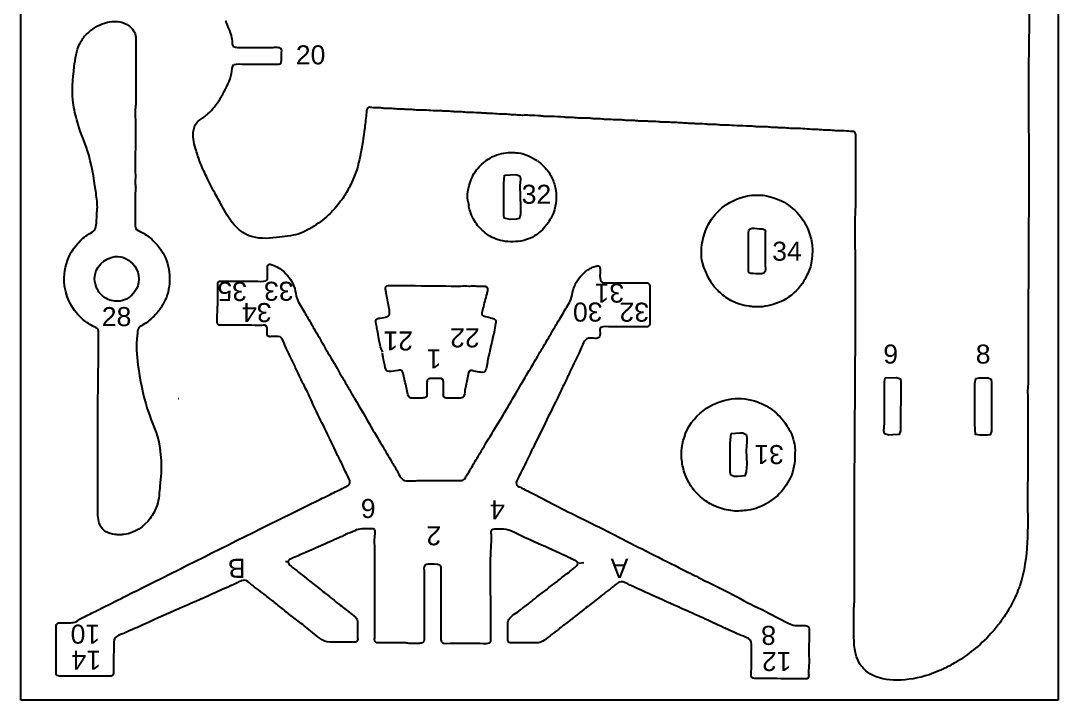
# Model space of a CAD drawing. Extents: x 0 to 191, y 64 to 300.
# Drawn here: x 0 to 190.8, y 64.4 to 189.3 of the extents above; entities that cross this region are included whole.
import ezdxf
from ezdxf.enums import TextEntityAlignment as Align

# ---------------------------------------------------------------- set-up
doc = ezdxf.new("R2010")
doc.units = 0
for name, color, linetype in [('Cut', 7, 'Continuous'), ('Stege', 5, 'Continuous'), ('Text', 1, 'Continuous')]:
    doc.layers.add(name, color=color, linetype=linetype)
doc.styles.add('textstyle19', font='')
doc.styles.add('textstyle20', font='')
doc.styles.add('textstyle21', font='')
doc.styles.add('textstyle22', font='')
doc.styles.add('textstyle23', font='')
doc.styles.add('textstyle24', font='')
doc.styles.add('textstyle25', font='')
doc.styles.add('textstyle26', font='')
doc.styles.add('textstyle27', font='')
doc.styles.add('textstyle28', font='')
doc.styles.add('textstyle29', font='')
doc.styles.add('textstyle30', font='')
doc.styles.add('textstyle31', font='')
doc.styles.add('textstyle32', font='')
doc.styles.add('textstyle33', font='')
doc.styles.add('textstyle34', font='')
doc.styles.add('textstyle35', font='')
doc.styles.add('textstyle36', font='')
doc.styles.add('textstyle37', font='')
doc.styles.add('textstyle38', font='')
doc.styles.add('textstyle39', font='')
doc.styles.add('textstyle40', font='')
doc.styles.add('textstyle41', font='')
doc.styles.add('textstyle42', font='')
doc.styles.add('textstyle43', font='')
doc.styles.get('textstyle19').set_extended_font_data('Arial')
doc.styles.get('textstyle20').set_extended_font_data('Arial')
doc.styles.get('textstyle21').set_extended_font_data('Arial')
doc.styles.get('textstyle22').set_extended_font_data('Arial')
doc.styles.get('textstyle23').set_extended_font_data('Arial')
doc.styles.get('textstyle24').set_extended_font_data('Arial')
doc.styles.get('textstyle25').set_extended_font_data('Arial')
doc.styles.get('textstyle26').set_extended_font_data('Arial')
doc.styles.get('textstyle27').set_extended_font_data('Arial')
doc.styles.get('textstyle28').set_extended_font_data('Arial')
doc.styles.get('textstyle29').set_extended_font_data('Arial')
doc.styles.get('textstyle30').set_extended_font_data('Arial')
doc.styles.get('textstyle31').set_extended_font_data('Arial')
doc.styles.get('textstyle32').set_extended_font_data('Arial')
doc.styles.get('textstyle33').set_extended_font_data('Arial')
doc.styles.get('textstyle34').set_extended_font_data('Arial')
doc.styles.get('textstyle35').set_extended_font_data('Arial')
doc.styles.get('textstyle36').set_extended_font_data('Arial')
doc.styles.get('textstyle37').set_extended_font_data('Arial')
doc.styles.get('textstyle38').set_extended_font_data('Arial')
doc.styles.get('textstyle39').set_extended_font_data('Arial')
doc.styles.get('textstyle40').set_extended_font_data('Arial')
doc.styles.get('textstyle41').set_extended_font_data('Arial')
doc.styles.get('textstyle42').set_extended_font_data('Arial')
doc.styles.get('textstyle43').set_extended_font_data('Arial')

msp = doc.modelspace()

# ---------------------------------------------------------------- linework, layer by layer
for p, q in [((0, 64.36), (0, 300)), ((190.82, 300), (190.82, 64.36)), ((190.82, 64.36), (0, 64.36))]:
    msp.add_line(p, q)
at = {"layer": 'Cut'}
for points in [[(21.15, 184.01), (21.15, 179.37)], [(41.18, 181.28), (45.93, 181.28)], [(21.05, 155.66), (21.05, 152.6)], [(136.9, 149.44), (136.9, 144.69)], [(133.84, 144.38), (133.84, 148.49)], [(38.44, 141.42), (43.08, 141.42)], [(113.6, 132.99), (108.54, 132.99)], [(14.3, 128.56), (14.3, 131.2)], [(14.2, 99.47), (14.2, 103.47), (14.2, 118.76)], [(28.95, 119.81), (29.06, 119.81)], [(153.35, 84.93), (153.35, 93.36), (153.35, 96)], [(65.11, 76.17), (65.11, 79.65), (65.11, 91.67)], [(48.67, 89.88), (48.98, 89.88)], [(74.18, 88.08), (74.18, 85.98), (74.18, 78.39)], [(102.64, 89.56), (103.59, 89.66)], [(77.34, 75.96), (77.34, 78.07), (77.34, 85.87)], [(6.5, 71.22), (6.5, 76.28)], [(69.22, 74.91), (66.38, 74.91)], [(94, 74.91), (91.15, 74.91)], [(134.37, 70.06), (134.37, 73.85)], [(14.83, 68.79), (8.92, 68.79)]]:
    msp.add_lwpolyline(points, dxfattribs=at)
for points in [[(89, 160.92), (91.04, 161.03), (91.78, 160.79), (91.89, 160.19), (91.79, 158.92), (91.89, 155.13), (91.89, 153.65), (91.64, 152.92), (91.15, 152.81), (89.99, 152.74), (88.94, 152.98), (88.83, 153.55), (88.83, 154.6), (88.83, 159.34)], [(159, 123.61), (161.04, 123.71), (161.78, 123.47), (161.88, 122.87), (161.88, 121.29), (161.78, 115.6), (161.78, 113.91), (161.53, 113.19), (160.41, 113.14), (159.67, 113.07), (158.83, 113.33), (158.73, 113.91), (158.83, 115.28), (158.83, 121.29), (158.83, 122.87)], [(175.65, 123.5), (176.33, 123.61), (176.96, 123.61), (177.91, 123.61), (178.48, 123.36), (178.54, 122.66), (178.54, 121.08), (178.54, 115.39), (178.54, 113.8), (178.3, 113.13), (177.8, 113.07), (176.43, 113.07), (175.59, 113.24), (175.48, 115.18), (175.48, 120.34), (175.48, 122.66)], [(130.64, 113.38), (132.26, 113.49), (132.79, 113.49), (133.42, 113.24), (133.53, 112.75), (133.53, 111.91), (133.43, 110.22), (133.52, 107.8), (133.42, 106.32), (133.18, 105.59), (131.95, 105.48), (131.21, 105.48), (130.58, 105.72), (130.47, 106.32), (130.47, 107.27), (130.47, 111.59)]]:
    msp.add_lwpolyline(points, close=True, dxfattribs=at)
for points in [[(185.6, 241.79), (185.6, 222.31), (185.62, 202.87), (185.4, 184.2)], [(13.77, 188.13), (14.66, 188.66), (15.71, 189), (16.73, 189.13)], [(16.73, 189.13), (17.69, 189.27), (18.74, 189.05), (19.57, 188.56)], [(38.04, 188.45), (37.92, 188.74), (37.81, 189.02), (37.66, 189.29)], [(12.12, 186.81), (12.62, 187.31), (13.17, 187.77), (13.77, 188.13)], [(19.57, 188.56), (20.31, 188.13), (20.94, 187.42), (21.1, 186.54)], [(38.74, 186.55), (38.59, 187.21), (38.29, 187.82), (38.04, 188.45)], [(10.86, 185.07), (11.2, 185.72), (11.6, 186.3), (12.12, 186.81)], [(21.1, 186.54), (21.26, 185.74), (21.15, 184.83), (21.15, 184.01)], [(38.96, 185.18), (38.94, 185.64), (38.83, 186.1), (38.74, 186.55)], [(39.14, 184.52), (38.96, 184.69), (38.98, 184.95), (38.96, 185.18)], [(9.84, 180.85), (10.02, 182.28), (10.18, 183.77), (10.86, 185.07)], [(39.92, 184.33), (39.64, 184.34), (39.34, 184.32), (39.14, 184.52)], [(41.18, 184.33), (40.74, 184.33), (40.37, 184.33), (39.92, 184.33)], [(42.66, 184.33), (42.15, 184.33), (41.7, 184.33), (41.18, 184.33)], [(44.03, 184.33), (43.57, 184.33), (43.1, 184.33), (42.66, 184.33)], [(46.35, 184.33), (45.57, 184.33), (44.8, 184.33), (44.03, 184.33)], [(47.4, 184.33), (47.1, 184.35), (46.67, 184.33), (46.35, 184.33)], [(47.86, 184.17), (47.73, 184.3), (47.56, 184.31), (47.4, 184.33)], [(47.95, 183.28), (47.97, 183.58), (48.09, 183.94), (47.86, 184.17)], [(47.9, 181.61), (48.06, 182.17), (47.89, 182.63), (47.95, 183.28)], [(185.39, 183.39), (185.28, 174.12), (185.44, 164.83), (185.39, 155.56)], [(39.21, 181.21), (39.71, 181.46), (40.63, 181.28), (41.18, 181.28)], [(45.93, 181.28), (46.35, 181.28), (46.88, 181.26), (47.3, 181.28)], [(47.3, 181.28), (47.55, 181.29), (47.81, 181.31), (47.9, 181.61)], [(9.71, 173.79), (9.34, 176.1), (9.56, 178.54), (9.84, 180.85)], [(21.15, 179.37), (21.15, 177.55), (21.17, 175.72), (21.15, 173.89)], [(37.15, 175.8), (37.81, 177), (38.5, 178.24), (38.79, 179.59)], [(38.79, 179.59), (38.88, 179.98), (38.83, 181.03), (39.21, 181.21)], [(36.65, 174.95), (36.83, 175.23), (36.99, 175.5), (37.15, 175.8)], [(10.54, 170.2), (10.21, 171.38), (9.9, 172.58), (9.71, 173.79)], [(21.15, 173.89), (21.15, 173.47), (21.05, 173.05), (21.05, 172.63)], [(34.43, 172.15), (35.31, 172.95), (36.03, 173.96), (36.65, 174.95)], [(21.05, 172.63), (21.1, 170.3), (21.17, 167.99), (21.09, 165.67)], [(32.85, 170.98), (33.36, 171.38), (33.95, 171.72), (34.43, 172.15)], [(63.59, 172.42), (63.46, 171.48), (63.39, 170.52), (63.26, 169.58)], [(63.97, 173.34), (63.58, 173.23), (63.63, 172.74), (63.59, 172.42)], [(64.8, 173.28), (64.52, 173.31), (64.23, 173.41), (63.97, 173.34)], [(66.06, 173.26), (65.65, 173.28), (65.21, 173.24), (64.8, 173.28)], [(66.8, 173.17), (66.54, 173.19), (66.33, 173.24), (66.06, 173.26)], [(67.64, 173.16), (67.35, 173.16), (67.08, 173.15), (66.8, 173.17)], [(68.91, 173.06), (68.47, 173.09), (68.12, 173.16), (67.64, 173.16)], [(70.07, 173.04), (69.64, 173.07), (69.31, 173.04), (68.91, 173.06)], [(70.8, 172.96), (70.54, 172.98), (70.34, 173.03), (70.07, 173.04)], [(71.96, 172.95), (71.56, 172.96), (71.17, 172.93), (70.8, 172.96)], [(73.02, 172.85), (72.68, 172.86), (72.33, 172.94), (71.96, 172.95)], [(73.76, 172.84), (73.49, 172.84), (73.28, 172.84), (73.02, 172.85)], [(75.44, 172.75), (74.87, 172.79), (74.38, 172.84), (73.76, 172.84)], [(77.02, 172.73), (76.5, 172.76), (75.95, 172.71), (75.44, 172.75)], [(77.87, 172.64), (77.58, 172.66), (77.31, 172.72), (77.02, 172.73)], [(79.13, 172.61), (78.69, 172.66), (78.3, 172.61), (77.87, 172.64)], [(79.87, 172.53), (79.61, 172.54), (79.39, 172.59), (79.13, 172.61)], [(80.82, 172.53), (80.47, 172.53), (80.19, 172.52), (79.87, 172.53)], [(81.98, 172.43), (81.58, 172.46), (81.24, 172.52), (80.82, 172.53)], [(82.82, 172.42), (82.53, 172.42), (82.26, 172.41), (81.98, 172.43)], [(84.61, 172.32), (84, 172.32), (83.43, 172.42), (82.82, 172.42)], [(85.46, 172.28), (85.2, 172.32), (84.88, 172.31), (84.61, 172.32)], [(86.09, 172.21), (85.85, 172.22), (85.67, 172.26), (85.46, 172.28)], [(86.83, 172.21), (86.56, 172.21), (86.35, 172.2), (86.09, 172.21)], [(88.3, 172.1), (87.79, 172.11), (87.35, 172.21), (86.83, 172.21)], [(89.15, 172.1), (88.85, 172.11), (88.61, 172.1), (88.3, 172.1)], [(90.2, 172), (89.84, 172.02), (89.52, 172.09), (89.15, 172.1)], [(91.04, 171.98), (90.76, 172.01), (90.49, 171.99), (90.2, 172)], [(92.31, 171.89), (91.88, 171.89), (91.48, 171.94), (91.04, 171.98)], [(93.57, 171.89), (93.12, 171.9), (92.73, 171.89), (92.31, 171.89)], [(95.58, 171.77), (94.96, 171.83), (94.21, 171.88), (93.57, 171.89)], [(96.21, 171.69), (95.99, 171.71), (95.8, 171.75), (95.58, 171.77)], [(12.3, 165.35), (11.79, 166.99), (10.99, 168.55), (10.54, 170.2)], [(31.81, 169.26), (31.89, 169.59), (31.98, 169.91), (32.16, 170.21)], [(32.16, 170.21), (32.34, 170.52), (32.57, 170.76), (32.85, 170.98)], [(97.58, 171.68), (97.12, 171.68), (96.63, 171.66), (96.21, 171.69)], [(99.9, 171.56), (99.21, 171.62), (98.29, 171.68), (97.58, 171.68)], [(100.53, 171.48), (100.31, 171.5), (100.12, 171.54), (99.9, 171.56)], [(101.59, 171.47), (101.21, 171.48), (100.87, 171.46), (100.53, 171.48)], [(102.85, 171.37), (102.42, 171.37), (102.01, 171.45), (101.59, 171.47)], [(104.43, 171.36), (103.9, 171.39), (103.38, 171.36), (102.85, 171.37)], [(105.28, 171.26), (104.99, 171.28), (104.73, 171.34), (104.43, 171.36)], [(106.12, 171.26), (105.82, 171.26), (105.56, 171.25), (105.28, 171.26)], [(107.17, 171.16), (106.81, 171.19), (106.51, 171.25), (106.12, 171.26)], [(107.91, 171.15), (107.66, 171.15), (107.42, 171.15), (107.17, 171.16)], [(109.28, 171.06), (108.82, 171.09), (108.39, 171.15), (107.91, 171.15)], [(110.55, 171.04), (110.11, 171.06), (109.71, 171.03), (109.28, 171.06)], [(111.5, 170.95), (111.17, 170.96), (110.9, 171.03), (110.55, 171.04)], [(112.87, 170.93), (112.29, 170.98), (111.98, 170.93), (111.5, 170.95)], [(113.6, 170.84), (113.33, 170.85), (113.14, 170.9), (112.87, 170.93)], [(114.76, 170.84), (114.34, 170.85), (113.97, 170.83), (113.6, 170.84)], [(115.71, 170.74), (115.39, 170.76), (115.1, 170.83), (114.76, 170.84)], [(117.19, 170.72), (116.7, 170.76), (116.2, 170.71), (115.71, 170.74)], [(117.93, 170.64), (117.67, 170.65), (117.45, 170.7), (117.19, 170.72)], [(118.66, 170.63), (118.41, 170.63), (118.18, 170.62), (117.93, 170.64)], [(121.3, 170.52), (120.44, 170.54), (119.52, 170.63), (118.66, 170.63)], [(122.56, 170.42), (122.11, 170.42), (121.81, 170.51), (121.3, 170.52)], [(123.62, 170.41), (123.19, 170.43), (122.97, 170.41), (122.56, 170.42)], [(124.46, 170.31), (124.16, 170.33), (123.93, 170.38), (123.62, 170.41)], [(125.83, 170.29), (125.31, 170.34), (124.94, 170.29), (124.46, 170.31)], [(126.57, 170.21), (126.3, 170.22), (126.11, 170.27), (125.83, 170.29)], [(127.62, 170.2), (127.25, 170.21), (126.91, 170.19), (126.57, 170.21)], [(128.78, 170.11), (128.36, 170.14), (128.09, 170.2), (127.62, 170.2)], [(129.63, 170.1), (129.34, 170.1), (129.07, 170.09), (128.78, 170.11)], [(131.1, 170), (130.61, 170.04), (130.15, 170.1), (129.63, 170.1)], [(133.42, 169.91), (132.63, 169.98), (131.89, 169.95), (131.1, 170)], [(134.58, 169.88), (134.19, 169.91), (133.81, 169.87), (133.42, 169.91)], [(135.53, 169.78), (135.19, 169.79), (134.92, 169.85), (134.58, 169.88)], [(32.15, 165.78), (31.83, 166.91), (31.53, 168.1), (31.81, 169.26)], [(63.26, 169.58), (62.8, 166.14), (62.35, 162.61), (60.83, 159.46)], [(137.11, 169.78), (136.54, 169.8), (136.05, 169.77), (135.53, 169.78)], [(138.06, 169.68), (137.74, 169.69), (137.47, 169.76), (137.11, 169.78)], [(138.9, 169.66), (138.57, 169.69), (138.37, 169.67), (138.06, 169.68)], [(139.64, 169.58), (139.37, 169.59), (139.18, 169.63), (138.9, 169.66)], [(140.59, 169.57), (140.24, 169.57), (139.96, 169.56), (139.64, 169.58)], [(141.86, 169.47), (141.46, 169.49), (141.05, 169.57), (140.59, 169.57)], [(142.59, 169.47), (142.32, 169.47), (142.11, 169.46), (141.86, 169.47)], [(145.86, 169.27), (144.81, 169.37), (143.66, 169.47), (142.59, 169.47)], [(146.92, 169.25), (146.55, 169.27), (146.21, 169.24), (145.86, 169.27)], [(147.86, 169.15), (147.54, 169.17), (147.27, 169.23), (146.92, 169.25)], [(148.71, 169.15), (148.4, 169.15), (148.15, 169.14), (147.86, 169.15)], [(149.87, 169.06), (149.47, 169.1), (149.12, 169.15), (148.71, 169.15)], [(150.71, 169.04), (150.43, 169.04), (150.15, 169.03), (149.87, 169.06)], [(152.29, 168.96), (151.76, 169.01), (151.25, 169.04), (150.71, 169.04)], [(153.39, 168.77), (153.13, 169.02), (152.67, 168.92), (152.29, 168.96)], [(153.56, 167.67), (153.56, 168.04), (153.64, 168.52), (153.39, 168.77)], [(153.56, 164.3), (153.56, 165.42), (153.56, 166.55), (153.56, 167.67)], [(13.79, 157.97), (13.44, 160.46), (13.04, 162.95), (12.3, 165.35)], [(21.09, 165.67), (21.03, 164.05), (21.03, 162.44), (21.09, 160.82)], [(32.95, 163.36), (32.65, 164.13), (32.38, 164.98), (32.15, 165.78)], [(85.98, 163.82), (86.92, 164.42), (88.13, 164.9), (89.25, 165.02)], [(89.25, 165.02), (89.77, 165.08), (90.15, 165.05), (90.62, 165.04)], [(90.62, 165.04), (90.92, 165.03), (91.18, 165.03), (91.47, 164.99)], [(91.47, 164.99), (92.1, 164.9), (92.76, 164.71), (93.36, 164.46)], [(93.36, 164.46), (93.92, 164.24), (94.51, 163.87), (94.94, 163.56)], [(153.56, 155.02), (153.59, 158.11), (153.56, 161.21), (153.56, 164.3)], [(34.14, 160.62), (33.72, 161.52), (33.3, 162.44), (32.95, 163.36)], [(83.07, 160.61), (83.48, 161.5), (84.11, 162.26), (84.82, 162.92)], [(84.82, 162.92), (85.19, 163.26), (85.57, 163.56), (85.98, 163.82)], [(95.05, 163.56), (95.46, 163.2), (95.82, 162.9), (96.21, 162.51)], [(96.21, 162.51), (96.56, 162.15), (96.87, 161.77), (97.16, 161.35)], [(21.09, 160.82), (21.11, 160.3), (21.02, 159.77), (21.06, 159.24)], [(35.67, 157.66), (35.14, 158.63), (34.61, 159.61), (34.14, 160.62)], [(82.22, 156.18), (82.04, 157.67), (82.45, 159.28), (83.07, 160.61)], [(97.16, 161.35), (97.39, 161), (97.57, 160.67), (97.74, 160.29)], [(97.74, 160.29), (98.07, 159.58), (98.3, 158.86), (98.39, 158.08)], [(21.06, 159.24), (21.07, 158.99), (21.13, 158.75), (21.14, 158.5)], [(21.14, 158.5), (21.15, 158.22), (21.08, 157.94), (21.06, 157.66)], [(60.83, 159.46), (60.64, 159.06), (60.44, 158.68), (60.24, 158.3)], [(14.09, 155.02), (14.09, 156), (13.92, 157), (13.79, 157.97)], [(21.06, 157.66), (21.01, 157), (21.05, 156.32), (21.05, 155.66)], [(36.99, 155.24), (36.55, 156.05), (36.11, 156.85), (35.67, 157.66)], [(60.24, 158.3), (59.83, 157.51), (59.35, 156.79), (58.83, 156.08)], [(98.39, 158.08), (98.58, 156.54), (98.45, 154.83), (97.75, 153.44)], [(129.21, 155.08), (130.71, 156.25), (132.51, 156.94), (134.37, 157.19)], [(134.37, 157.19), (134.82, 157.25), (135.27, 157.24), (135.74, 157.24)], [(135.74, 157.24), (136.01, 157.24), (136.21, 157.23), (136.48, 157.19)], [(136.48, 157.19), (138.33, 156.95), (140.06, 156.29), (141.54, 155.13)], [(13.99, 153.65), (14.01, 154.12), (14.09, 154.56), (14.09, 155.02)], [(37.99, 153.55), (37.64, 154.11), (37.31, 154.65), (36.99, 155.24)], [(57.83, 154.82), (57.52, 154.48), (57.21, 154.19), (56.89, 153.87)], [(58.83, 156.08), (58.5, 155.64), (58.2, 155.22), (57.83, 154.82)], [(83.27, 152.81), (82.74, 153.83), (82.44, 154.78), (82.4, 155.3)], [(127.29, 153.13), (127.86, 153.85), (128.48, 154.52), (129.21, 155.08)], [(141.54, 155.13), (142.66, 154.25), (143.6, 153.18), (144.29, 151.97)], [(153.45, 151.33), (153.44, 152.57), (153.54, 153.79), (153.56, 155.02)], [(185.39, 155.56), (185.35, 146.85), (185.29, 138.13), (185.29, 129.42)], [(13.74, 151.12), (13.97, 151.92), (13.95, 152.82), (13.99, 153.65)], [(38.45, 152.81), (38.28, 153.06), (38.15, 153.3), (37.99, 153.55)], [(40.87, 150.33), (39.88, 150.95), (39.1, 151.85), (38.45, 152.81)], [(56.89, 153.87), (56, 152.98), (55.02, 152.22), (53.94, 151.53)], [(84.02, 151.65), (83.73, 152), (83.48, 152.4), (83.27, 152.81)], [(97.75, 153.44), (97.57, 153.07), (97.37, 152.74), (97.15, 152.39)], [(125.89, 150.49), (126.2, 151.42), (126.68, 152.35), (127.29, 153.13)], [(12.83, 150.25), (13.21, 150.48), (13.61, 150.66), (13.74, 151.12)], [(21.05, 152.6), (21.05, 152.18), (20.96, 151.63), (21.11, 151.23)], [(21.11, 151.23), (21.3, 150.76), (21.89, 150.59), (22.31, 150.37)], [(53.09, 151.04), (52.58, 150.76), (52.08, 150.44), (51.51, 150.23)], [(53.94, 151.53), (53.66, 151.35), (53.38, 151.2), (53.09, 151.04)], [(85.14, 150.51), (84.71, 150.89), (84.38, 151.21), (84.02, 151.65)], [(96.46, 151.44), (96.13, 151.03), (95.77, 150.66), (95.37, 150.33)], [(97.15, 152.39), (96.94, 152.05), (96.71, 151.75), (96.46, 151.44)], [(133.85, 150.17), (133.86, 150.48), (133.86, 150.83), (134.18, 151.01)], [(134.18, 151.01), (134.62, 151.27), (135.27, 151.03), (135.85, 151.02)], [(135.85, 151.02), (136.17, 151.01), (136.61, 151.09), (136.83, 150.85)], [(136.83, 150.85), (136.99, 150.68), (136.94, 150.47), (136.93, 150.28)], [(144.29, 151.97), (144.47, 151.66), (144.61, 151.34), (144.75, 151.02)], [(144.75, 151.02), (145.77, 148.63), (145.97, 145.52), (144.88, 143.11)], [(153.35, 98.94), (153.35, 116.4), (153.66, 133.88), (153.45, 151.33)], [(10.93, 148.8), (11.27, 149.14), (11.6, 149.43), (11.98, 149.71)], [(11.98, 149.71), (12.26, 149.9), (12.53, 150.07), (12.83, 150.25)], [(22.31, 150.37), (23.03, 149.97), (23.73, 149.45), (24.32, 148.9)], [(24.32, 148.9), (25.15, 148.11), (25.82, 147.18), (26.38, 146.17)], [(42.66, 149.55), (42.02, 149.72), (41.42, 149.99), (40.87, 150.33)], [(47.61, 149.49), (46.04, 149.26), (44.2, 149.13), (42.66, 149.55)], [(51.51, 150.23), (50.31, 149.77), (48.88, 149.67), (47.61, 149.49)], [(87.78, 149.02), (86.81, 149.33), (85.89, 149.84), (85.14, 150.51)], [(91.47, 148.7), (90.2, 148.59), (89, 148.63), (87.78, 149.02)], [(95.37, 150.33), (94.29, 149.45), (92.87, 148.82), (91.47, 148.7)], [(125.2, 147.22), (125.25, 148.32), (125.54, 149.46), (125.89, 150.49)], [(133.84, 148.49), (133.84, 149.02), (133.83, 149.66), (133.85, 150.17)], [(136.93, 150.28), (136.91, 150.02), (136.9, 149.71), (136.9, 149.44)], [(9.11, 146.38), (9.58, 147.28), (10.21, 148.09), (10.93, 148.8)], [(7.98, 141.42), (7.91, 143.06), (8.36, 144.94), (9.11, 146.38)], [(13.58, 141.85), (13.59, 143.96), (15.34, 145.64), (17.36, 145.91)], [(17.36, 145.91), (18.73, 146.09), (20.18, 145.25), (20.97, 144.17)], [(26.38, 146.17), (27.08, 144.89), (27.31, 143.39), (27.37, 141.95)], [(126.96, 141.21), (125.91, 142.96), (125.12, 145.13), (125.2, 146.25)], [(20.97, 144.17), (21.97, 142.78), (21.95, 140.8), (20.95, 139.42)], [(45.4, 143.64), (45.4, 143.87), (45.35, 144.33), (45.57, 144.46)], [(45.4, 142.27), (45.41, 142.66), (45.4, 143.24), (45.4, 143.64)], [(45.57, 144.46), (45.77, 144.59), (46.01, 144.47), (46.24, 144.41)], [(46.24, 144.41), (47.04, 144.17), (47.82, 143.67), (48.43, 143.1)], [(101.99, 140.79), (102.46, 141.81), (103.22, 142.68), (104.12, 143.35)], [(104.12, 143.35), (104.38, 143.54), (104.66, 143.72), (104.96, 143.86)], [(104.96, 143.86), (105.24, 143.99), (105.53, 144.12), (105.8, 144.19)], [(105.8, 144.19), (105.95, 144.23), (106.19, 144.3), (106.37, 144.16)], [(106.37, 144.16), (106.54, 144.03), (106.53, 143.82), (106.54, 143.64)], [(106.54, 143.64), (106.55, 143.41), (106.54, 143.14), (106.54, 142.9)], [(133.85, 143.43), (133.83, 143.71), (133.84, 144.08), (133.84, 144.38)], [(133.95, 142.96), (133.84, 143.1), (133.85, 143.27), (133.85, 143.43)], [(136.9, 144.69), (136.9, 144.27), (137.1, 143.08), (136.66, 142.86)], [(11.18, 134.57), (9.32, 136.31), (8.09, 138.84), (7.98, 141.42)], [(14.07, 139.95), (13.8, 140.51), (13.58, 141.21), (13.58, 141.85)], [(27.37, 141.95), (27.42, 140.63), (27.14, 139.14), (26.58, 137.95)], [(36.23, 140.26), (36.23, 140.57), (36.17, 141.04), (36.34, 141.26)], [(36.34, 141.26), (36.47, 141.42), (36.66, 141.41), (36.86, 141.42)], [(36.86, 141.42), (37.33, 141.44), (37.95, 141.42), (38.44, 141.42)], [(43.08, 141.42), (43.71, 141.42), (44.54, 141.26), (45.07, 141.49)], [(45.07, 141.49), (45.42, 141.64), (45.39, 141.95), (45.4, 142.27)], [(48.43, 143.1), (49.32, 142.26), (50.01, 141.22), (50.38, 140.05)], [(106.54, 142.9), (106.54, 142.36), (106.39, 141.33), (106.97, 141.15)], [(128.36, 139.53), (127.84, 140.04), (127.34, 140.58), (126.96, 141.21)], [(134.69, 142.8), (134.45, 142.8), (134.11, 142.76), (133.95, 142.96)], [(136.66, 142.86), (136.18, 142.62), (135.22, 142.79), (134.69, 142.8)], [(144.31, 141.95), (144.14, 141.62), (143.96, 141.31), (143.75, 141)], [(144.88, 143.11), (144.7, 142.71), (144.51, 142.34), (144.31, 141.95)], [(15.78, 138.19), (15.04, 138.6), (14.44, 139.18), (14.07, 139.95)], [(20.95, 139.42), (20.33, 138.58), (19.37, 137.88), (18.31, 137.75)], [(36.23, 137), (36.25, 138.08), (36.23, 139.18), (36.23, 140.26)], [(50.38, 140.05), (50.58, 139.44), (50.58, 138.77), (50.81, 138.16)], [(67.11, 139.95), (67.1, 140.1), (67.08, 140.27), (67.2, 140.41)], [(67.22, 139.21), (67.17, 139.45), (67.12, 139.71), (67.11, 139.95)], [(67.2, 140.41), (67.4, 140.65), (67.85, 140.58), (68.17, 140.58)], [(68.17, 140.58), (69.22, 140.58), (70.28, 140.58), (71.33, 140.58)], [(71.33, 140.58), (74.53, 140.58), (77.74, 140.51), (80.1, 140.5)], [(80.92, 140.51), (81.44, 140.51), (81.88, 140.55), (82.4, 140.51)], [(82.4, 140.51), (82.71, 140.49), (83.04, 140.57), (83.35, 140.55)], [(83.35, 140.55), (83.67, 140.52), (83.93, 140.48), (84.3, 140.48)], [(84.3, 140.48), (84.69, 140.47), (85.4, 140.62), (85.71, 140.31)], [(85.85, 139.74), (85.82, 139.53), (85.76, 139.31), (85.7, 139.1)], [(85.71, 140.31), (85.87, 140.14), (85.86, 139.92), (85.85, 139.74)], [(101.19, 138.05), (101.39, 138.59), (101.41, 139.19), (101.59, 139.74)], [(101.59, 139.74), (101.71, 140.1), (101.83, 140.45), (101.99, 140.79)], [(106.97, 141.15), (107.49, 141), (107.89, 141.11), (108.44, 141.11)], [(108.44, 141.11), (108.71, 141.11), (109.01, 141.11), (109.28, 141.11)], [(109.28, 141.11), (109.59, 141.11), (109.79, 141.11), (110.12, 141.11)], [(110.12, 141.11), (111.21, 141.11), (112.31, 141.11), (113.39, 141.11)], [(113.39, 141.11), (113.87, 141.11), (114.4, 141.12), (114.87, 141.11)], [(114.87, 141.11), (115.09, 141.1), (115.29, 141.12), (115.47, 141)], [(115.47, 141), (115.69, 140.85), (115.7, 140.6), (115.71, 140.37)], [(115.71, 140.37), (115.73, 139.94), (115.71, 139.33), (115.71, 138.89)], [(130.58, 137.87), (129.76, 138.32), (129.01, 138.88), (128.36, 139.53)], [(143.75, 141), (142.86, 139.73), (141.65, 138.62), (140.27, 137.87)], [(18.31, 137.75), (17.43, 137.65), (16.55, 137.76), (15.78, 138.19)], [(26.58, 137.95), (26.43, 137.62), (26.25, 137.31), (26.08, 137)], [(50.81, 138.16), (51.13, 137.3), (51.72, 136.53), (52.16, 135.73)], [(67.69, 136.68), (67.54, 137.53), (67.38, 138.37), (67.22, 139.21)], [(85.7, 139.1), (85.44, 138.2), (85.23, 137.28), (85, 136.36)], [(99.86, 135.73), (100.3, 136.47), (100.88, 137.24), (101.19, 138.05)], [(115.71, 138.89), (115.71, 138.53), (115.7, 138.27), (115.7, 137.95)], [(115.7, 137.95), (115.7, 137.74), (115.71, 137.59), (115.71, 137.42)], [(115.71, 137.42), (115.71, 137.16), (115.71, 136.76), (115.71, 136.47)], [(133.95, 136.79), (132.77, 136.95), (131.63, 137.29), (130.58, 137.87)], [(140.27, 137.87), (139.21, 137.3), (137.6, 136.85), (136.48, 136.71)], [(26.08, 137), (25.76, 136.42), (25.39, 135.92), (24.93, 135.42)], [(36.12, 134.26), (36.12, 135.16), (36.2, 136.09), (36.23, 137)], [(52.16, 135.73), (52.58, 134.97), (53.05, 134.25), (53.47, 133.52)], [(67.84, 135.42), (67.89, 135.83), (67.76, 136.25), (67.69, 136.68)], [(85, 136.36), (84.91, 136.01), (84.72, 135.66), (84.81, 135.33)], [(99.12, 134.47), (99.36, 134.9), (99.61, 135.31), (99.86, 135.73)], [(115.7, 135.63), (115.69, 135.28), (115.72, 135.03), (115.69, 134.68)], [(115.71, 136.47), (115.71, 136.16), (115.7, 135.94), (115.7, 135.63)], [(134.79, 136.68), (134.48, 136.7), (134.29, 136.74), (133.95, 136.79)], [(135.53, 136.68), (135.27, 136.68), (135.06, 136.67), (134.79, 136.68)], [(136.48, 136.71), (136.11, 136.66), (135.9, 136.68), (135.53, 136.68)], [(13.25, 133.15), (12.53, 133.53), (11.79, 134.01), (11.18, 134.57)], [(23.26, 133.88), (22.92, 133.63), (22.58, 133.44), (22.21, 133.22)], [(24.1, 134.58), (23.84, 134.32), (23.56, 134.1), (23.26, 133.88)], [(24.93, 135.42), (24.66, 135.12), (24.39, 134.85), (24.1, 134.58)], [(36.29, 133.42), (36.08, 133.58), (36.12, 133.98), (36.12, 134.26)], [(65.32, 133.73), (65.29, 133.91), (65.23, 134.14), (65.34, 134.32)], [(65.52, 132.78), (65.45, 133.08), (65.38, 133.43), (65.32, 133.73)], [(65.34, 134.32), (65.45, 134.51), (65.65, 134.54), (65.85, 134.58)], [(65.85, 134.58), (66.16, 134.64), (66.8, 134.73), (67.11, 134.79)], [(67.11, 134.79), (67.5, 134.87), (67.77, 134.97), (67.84, 135.42)], [(84.81, 135.33), (84.89, 135.05), (85.21, 134.98), (85.46, 134.91)], [(85.46, 134.91), (85.83, 134.82), (86.36, 134.7), (86.72, 134.59)], [(86.72, 134.59), (86.94, 134.52), (87.2, 134.46), (87.31, 134.23)], [(87.34, 133.62), (87.28, 133.11), (87.14, 132.55), (87.04, 132.04)], [(87.31, 134.23), (87.39, 134.04), (87.36, 133.83), (87.34, 133.62)], [(97.32, 131.41), (97.91, 132.42), (98.52, 133.44), (99.12, 134.47)], [(115.69, 133.73), (115.7, 133.56), (115.71, 133.39), (115.6, 133.24)], [(115.69, 134.68), (115.67, 134.39), (115.68, 134), (115.69, 133.73)], [(14.24, 132.45), (14.07, 132.86), (13.6, 132.96), (13.25, 133.15)], [(14.3, 131.2), (14.3, 131.65), (14.4, 132.06), (14.24, 132.45)], [(21.53, 132.46), (21.43, 132.13), (21.48, 131.8), (21.42, 131.41)], [(22.21, 133.22), (21.86, 133.02), (21.64, 132.84), (21.53, 132.46)], [(36.97, 133.31), (36.72, 133.31), (36.48, 133.27), (36.29, 133.42)], [(38.55, 133.31), (38.04, 133.31), (37.47, 133.3), (36.97, 133.31)], [(43.71, 133.24), (42, 133.33), (40.27, 133.31), (38.55, 133.31)], [(44.87, 133.29), (44.5, 133.35), (44.08, 133.22), (43.71, 133.24)], [(45.3, 131.94), (45.3, 132.39), (45.48, 133.19), (44.87, 133.29)], [(45.46, 131.31), (45.28, 131.45), (45.3, 131.73), (45.3, 131.94)], [(53.47, 133.52), (53.63, 133.23), (53.76, 132.97), (53.92, 132.68)], [(53.92, 132.68), (54.22, 132.16), (54.56, 131.61), (54.87, 131.09)], [(66.59, 128.35), (65.93, 129.55), (65.83, 131.42), (65.52, 132.78)], [(87.04, 132.04), (86.69, 130.35), (86.27, 128.67), (85.92, 126.98)], [(106.54, 132.04), (106.54, 131.62), (106.63, 131.15), (106.21, 130.96)], [(106.71, 132.88), (106.47, 132.69), (106.54, 132.31), (106.54, 132.04)], [(108.54, 132.99), (108.01, 132.99), (107.11, 133.2), (106.71, 132.88)], [(114.97, 132.99), (114.56, 132.98), (114.03, 132.99), (113.6, 132.99)], [(115.6, 133.24), (115.46, 133.01), (115.2, 133), (114.97, 132.99)], [(21.42, 131.41), (21.18, 129.58), (21.28, 127.85), (21.55, 126.03)], [(46.03, 131.2), (45.83, 131.2), (45.62, 131.18), (45.46, 131.31)], [(47.69, 131.14), (47.26, 131.33), (46.49, 131.19), (46.03, 131.2)], [(48.59, 129.62), (48.39, 130.06), (48.2, 130.91), (47.69, 131.14)], [(54.87, 131.09), (55.42, 130.16), (55.93, 129.18), (56.49, 128.25)], [(96.2, 129.51), (96.44, 129.9), (96.65, 130.29), (96.88, 130.67)], [(96.88, 130.67), (97.04, 130.93), (97.18, 131.16), (97.32, 131.41)], [(103.9, 130.64), (103.34, 129.99), (103.08, 129.02), (102.71, 128.25)], [(106.21, 130.96), (105.62, 130.69), (104.41, 131.22), (103.9, 130.64)], [(14.2, 118.76), (14.2, 122.03), (14.3, 125.29), (14.3, 128.56)], [(50.06, 126.56), (49.57, 127.55), (49.05, 128.6), (48.59, 129.62)], [(56.49, 128.25), (57.24, 126.99), (58, 125.7), (58.71, 124.45)], [(66.65, 127.4), (66.61, 127.64), (66.52, 127.92), (66.58, 128.14)], [(95.08, 127.61), (95.45, 128.25), (95.82, 128.89), (96.2, 129.51)], [(102.71, 128.25), (102.09, 126.92), (101.39, 125.57), (100.78, 124.24)], [(185.29, 129.42), (185.29, 127.24), (185.31, 125.06), (185.29, 122.88)], [(21.55, 126.03), (21.95, 123.29), (22.44, 120.56), (23.28, 117.92)], [(50.49, 125.61), (50.35, 125.93), (50.22, 126.25), (50.06, 126.56)], [(67.05, 125.51), (66.91, 126.11), (66.76, 126.79), (66.65, 127.4)], [(85.92, 126.98), (85.79, 126.34), (85.75, 125.29), (85.36, 124.81)], [(93.53, 124.98), (94.05, 125.85), (94.57, 126.73), (95.08, 127.61)], [(51.96, 122.55), (51.48, 123.54), (50.95, 124.61), (50.49, 125.61)], [(58.71, 124.45), (58.86, 124.2), (58.99, 123.97), (59.15, 123.71)], [(67.75, 124.78), (67.25, 124.81), (67.16, 125.06), (67.05, 125.51)], [(69.33, 125), (68.84, 124.91), (68.22, 124.75), (67.75, 124.78)], [(70.23, 124.75), (70.01, 125.15), (69.7, 125.07), (69.33, 125)], [(70.52, 123.61), (70.44, 124), (70.42, 124.42), (70.23, 124.75)], [(82.5, 124.83), (82.27, 124.54), (82.25, 123.97), (82.18, 123.61)], [(83.14, 124.94), (82.91, 124.98), (82.67, 125.04), (82.5, 124.83)], [(84.3, 124.69), (83.94, 124.75), (83.49, 124.88), (83.14, 124.94)], [(85.36, 124.81), (85.12, 124.52), (84.63, 124.64), (84.3, 124.69)], [(92.04, 122.45), (92.52, 123.3), (93.02, 124.13), (93.53, 124.98)], [(100.78, 124.24), (100.64, 123.95), (100.53, 123.68), (100.4, 123.4)], [(52.54, 121.39), (52.34, 121.8), (52.16, 122.16), (51.96, 122.55)], [(59.15, 123.71), (59.36, 123.36), (59.55, 123.02), (59.74, 122.66)], [(59.74, 122.66), (59.93, 122.33), (60.11, 122.03), (60.31, 121.71)], [(71.08, 121.18), (70.88, 121.99), (70.71, 122.8), (70.52, 123.61)], [(74.87, 123.33), (74.7, 123.16), (74.71, 122.89), (74.71, 122.66)], [(74.71, 122.66), (74.7, 122.17), (74.71, 121.58), (74.7, 121.08)], [(75.44, 123.5), (75.22, 123.49), (75.04, 123.5), (74.87, 123.33)], [(75.97, 123.5), (75.8, 123.5), (75.61, 123.51), (75.44, 123.5)], [(77.33, 123.49), (76.83, 123.57), (76.48, 123.5), (75.97, 123.5)], [(77.76, 122.13), (77.76, 122.61), (77.9, 123.39), (77.33, 123.49)], [(77.76, 120.66), (77.75, 121.1), (77.76, 121.67), (77.76, 122.13)], [(82.18, 123.61), (82.03, 122.83), (81.86, 122.06), (81.7, 121.29)], [(91.04, 120.76), (91.37, 121.34), (91.71, 121.88), (92.04, 122.45)], [(100.4, 123.4), (100.19, 122.93), (99.94, 122.49), (99.72, 122.03)], [(185.29, 122.88), (185.28, 122.35), (185.17, 121.83), (185.18, 121.3)], [(53.91, 118.44), (53.44, 119.43), (53.03, 120.44), (52.54, 121.39)], [(60.31, 121.71), (60.68, 121.08), (61.03, 120.44), (61.4, 119.81)], [(71.49, 120.03), (71.19, 120.25), (71.16, 120.84), (71.08, 121.18)], [(74.7, 121.08), (74.7, 120.77), (74.76, 120.32), (74.54, 120.1)], [(77.93, 120.03), (77.74, 120.18), (77.77, 120.45), (77.76, 120.66)], [(81.7, 121.29), (81.63, 120.92), (81.62, 120.26), (81.29, 120.03)], [(86.31, 112.86), (87.92, 115.44), (89.51, 118.09), (91.04, 120.76)], [(99.24, 120.97), (99.07, 120.62), (98.89, 120.28), (98.71, 119.92)], [(99.72, 122.03), (99.54, 121.67), (99.41, 121.33), (99.24, 120.97)], [(185.18, 121.3), (185.33, 114.69), (185.18, 108.01), (185.18, 101.38)], [(57.87, 110.22), (56.58, 112.96), (55.23, 115.7), (53.91, 118.44)], [(61.4, 119.81), (62.45, 118.06), (63.45, 116.32), (64.47, 114.54)], [(72.7, 119.92), (72.35, 119.92), (71.79, 119.81), (71.49, 120.03)], [(73.97, 119.92), (73.57, 119.9), (73.11, 119.92), (72.7, 119.92)], [(74.54, 120.1), (74.38, 119.95), (74.18, 119.94), (73.97, 119.92)], [(78.61, 119.92), (78.36, 119.92), (78.12, 119.88), (77.93, 120.03)], [(80.5, 119.92), (79.9, 119.92), (79.21, 119.91), (78.61, 119.92)], [(81.29, 120.03), (81.08, 119.87), (80.75, 119.92), (80.5, 119.92)], [(98.71, 119.92), (97.84, 118.17), (96.96, 116.4), (96.13, 114.65)], [(126.15, 118.03), (127.59, 118.96), (129.1, 119.5), (130.79, 119.77)], [(130.79, 119.77), (132.34, 120.01), (134.08, 119.73), (135.53, 119.19)], [(135.53, 119.19), (136.19, 118.94), (136.83, 118.66), (137.43, 118.29)], [(23.28, 117.92), (23.82, 116.24), (24.58, 114.64), (25.08, 112.96)], [(122.28, 113.38), (123.04, 115.28), (124.41, 116.91), (126.15, 118.03)], [(137.43, 118.29), (138.51, 117.62), (139.51, 116.71), (140.31, 115.7)], [(64.47, 114.54), (64.95, 113.7), (65.51, 112.84), (65.98, 112.01)], [(96.13, 114.65), (95.58, 113.48), (94.98, 112.33), (94.43, 111.17)], [(140.31, 115.7), (140.59, 115.34), (140.86, 114.93), (141.08, 114.54)], [(141.08, 114.54), (141.22, 114.29), (141.37, 114.07), (141.51, 113.8)], [(25.08, 112.96), (25.96, 110.03), (25.98, 106.8), (25.61, 103.79)], [(84.11, 109.17), (84.85, 110.4), (85.55, 111.65), (86.31, 112.86)], [(121.62, 108.11), (121.36, 109.91), (121.6, 111.7), (122.28, 113.38)], [(141.51, 113.8), (142.19, 112.5), (142.38, 111.05), (142.4, 110.5)], [(65.98, 112.01), (66.26, 111.53), (66.52, 111.11), (66.8, 110.64)], [(94.43, 111.17), (94.25, 110.79), (94.06, 110.5), (93.89, 110.12)], [(58.97, 108.01), (58.61, 108.75), (58.23, 109.46), (57.87, 110.22)], [(66.8, 110.64), (66.98, 110.33), (67.16, 110.01), (67.35, 109.69)], [(67.35, 109.69), (67.56, 109.34), (67.77, 109), (67.98, 108.64)], [(82.79, 106.95), (83.23, 107.72), (83.65, 108.41), (84.11, 109.17)], [(93.89, 110.12), (93.33, 108.85), (92.57, 107.46), (91.99, 106.22)], [(142.38, 109.59), (142.38, 108.05), (142.2, 106.55), (141.49, 105.16)], [(60.02, 105.79), (59.66, 106.54), (59.32, 107.26), (58.97, 108.01)], [(67.98, 108.64), (68.38, 107.98), (68.77, 107.32), (69.14, 106.64)], [(81.98, 105.58), (82.23, 106.02), (82.54, 106.52), (82.79, 106.95)], [(122.31, 105.58), (121.99, 106.38), (121.74, 107.25), (121.62, 108.11)], [(60.51, 104.74), (60.41, 105.08), (60.19, 105.46), (60.02, 105.79)], [(69.14, 106.64), (69.47, 106.05), (69.9, 104.95), (70.6, 104.77)], [(81.52, 104.91), (81.73, 105.08), (81.85, 105.35), (81.98, 105.58)], [(91.4, 105.06), (91.27, 104.78), (91.08, 104.43), (91.15, 104.12)], [(91.99, 106.22), (91.8, 105.8), (91.59, 105.47), (91.4, 105.06)], [(122.64, 104.84), (122.52, 105.09), (122.41, 105.33), (122.31, 105.58)], [(141.49, 105.16), (140.89, 104.01), (140.16, 102.9), (139.22, 102.01)], [(25.61, 103.79), (25.47, 102.61), (25.46, 101.34), (25.06, 100.21)], [(56.89, 102.18), (57.73, 102.6), (58.58, 103.01), (59.42, 103.43)], [(59.42, 103.43), (59.63, 103.54), (59.85, 103.65), (60.05, 103.77)], [(60.05, 103.77), (60.23, 103.88), (60.37, 103.95), (60.47, 104.13)], [(60.47, 104.13), (60.59, 104.33), (60.56, 104.54), (60.51, 104.74)], [(70.6, 104.77), (71.37, 104.57), (72.42, 104.74), (73.23, 104.74)], [(73.23, 104.74), (75.09, 104.74), (76.94, 104.74), (78.82, 104.74)], [(78.82, 104.74), (79.45, 104.74), (80.08, 104.74), (80.71, 104.74)], [(80.71, 104.74), (80.99, 104.74), (81.29, 104.73), (81.52, 104.91)], [(91.15, 104.12), (91.24, 103.78), (91.6, 103.65), (91.89, 103.5)], [(91.89, 103.5), (92.66, 103.11), (93.43, 102.75), (94.21, 102.34)], [(123.03, 104.11), (122.89, 104.35), (122.77, 104.59), (122.64, 104.84)], [(123.7, 103.16), (123.46, 103.46), (123.24, 103.77), (123.03, 104.11)], [(125.94, 101.02), (125.1, 101.62), (124.34, 102.36), (123.7, 103.16)], [(54.04, 100.77), (54.97, 101.26), (55.95, 101.71), (56.89, 102.18)], [(94.21, 102.34), (97.3, 100.71), (100.44, 99.09), (103.59, 97.56)], [(138.27, 101.24), (138, 101.03), (137.72, 100.85), (137.43, 100.66)], [(139.22, 102.01), (138.92, 101.72), (138.6, 101.49), (138.27, 101.24)], [(185.18, 101.38), (185.18, 95.97), (185.48, 90.64), (183.74, 85.46)], [(14.58, 96.52), (14.15, 97.47), (14.2, 98.45), (14.2, 99.47)], [(25.06, 100.21), (24.75, 99.34), (24.35, 98.51), (23.8, 97.78)], [(47.3, 97.45), (48.95, 98.26), (50.59, 99.12), (52.25, 99.91)], [(52.25, 99.91), (52.58, 100.06), (52.88, 100.23), (53.2, 100.38)], [(53.2, 100.38), (53.48, 100.52), (53.76, 100.63), (54.04, 100.77)], [(127.1, 100.33), (126.7, 100.54), (126.31, 100.76), (125.94, 101.02)], [(127.94, 99.92), (127.65, 100.05), (127.38, 100.18), (127.1, 100.33)], [(131, 99.17), (129.97, 99.27), (128.89, 99.51), (127.94, 99.92)], [(133.74, 99.3), (132.84, 99.17), (131.9, 99.08), (131, 99.17)], [(137.43, 100.66), (136.3, 99.97), (135.05, 99.5), (133.74, 99.3)], [(23.8, 97.78), (22.67, 96.29), (20.95, 95.06), (19.04, 94.85)], [(23.05, 85.37), (31.13, 89.41), (39.18, 93.5), (47.3, 97.45)], [(103.59, 97.56), (107.41, 95.71), (111.19, 93.74), (114.97, 91.8)], [(153.34, 97.26), (153.31, 97.71), (153.4, 98.7), (153.35, 98.94)], [(17.25, 94.84), (16.19, 94.96), (15.04, 95.49), (14.58, 96.52)], [(61.42, 95.53), (60.86, 95.27), (60.29, 95.05), (59.74, 94.8)], [(64.06, 95.88), (63.11, 95.88), (62.3, 95.93), (61.42, 95.53)], [(65.05, 95.72), (64.81, 95.95), (64.36, 95.88), (64.06, 95.88)], [(65.12, 94.62), (65.14, 94.96), (65.32, 95.44), (65.05, 95.72)], [(86.84, 95.75), (86.34, 95.61), (86.46, 95.24), (86.49, 94.83)], [(87.78, 95.78), (87.44, 95.78), (87.13, 95.83), (86.84, 95.75)], [(89.78, 95.62), (89.16, 95.86), (88.43, 95.78), (87.78, 95.78)], [(93.79, 93.78), (92.45, 94.35), (91.13, 95.11), (89.78, 95.62)], [(153.35, 96), (153.35, 96.39), (153.37, 96.88), (153.34, 97.26)], [(18.1, 94.75), (17.81, 94.74), (17.54, 94.8), (17.25, 94.84)], [(58.89, 94.39), (57.8, 93.91), (56.72, 93.42), (55.62, 92.95)], [(59.74, 94.8), (59.45, 94.67), (59.18, 94.52), (58.89, 94.39)], [(65.11, 91.67), (65.11, 92.65), (65.05, 93.64), (65.12, 94.62)], [(86.49, 94.83), (86.57, 93.85), (86.45, 92.85), (86.41, 91.88)], [(99.06, 91.38), (97.3, 92.19), (95.57, 93.01), (93.79, 93.78)], [(55.62, 92.95), (54.5, 92.46), (53.38, 91.95), (52.25, 91.46)], [(86.41, 91.88), (86.23, 87.71), (86.41, 83.5), (86.41, 79.33)], [(114.97, 91.8), (117, 90.76), (119.07, 89.76), (121.09, 88.73)], [(49.19, 89.96), (49.04, 89.64), (49.46, 89.22), (49.72, 88.99)], [(49.83, 90.4), (49.53, 90.27), (49.31, 90.21), (49.19, 89.96)], [(52.25, 91.46), (51.45, 91.11), (50.63, 90.75), (49.83, 90.4)], [(100.74, 90.63), (100.18, 90.88), (99.62, 91.13), (99.06, 91.38)], [(101.8, 90.13), (101.44, 90.3), (101.1, 90.47), (100.74, 90.63)], [(102.45, 89.56), (102.41, 89.87), (102.09, 89.99), (101.8, 90.13)], [(49.72, 88.99), (50.18, 88.6), (50.63, 88.29), (51.09, 87.91)], [(51.09, 87.91), (51.59, 87.52), (52.07, 87.13), (52.57, 86.73)], [(74.24, 89.02), (74.11, 88.72), (74.18, 88.44), (74.18, 88.08)], [(74.92, 89.35), (74.64, 89.33), (74.38, 89.32), (74.24, 89.02)], [(77.1, 89.18), (76.69, 89.39), (75.42, 89.37), (74.92, 89.35)], [(77.34, 88.29), (77.34, 88.61), (77.41, 89.02), (77.1, 89.18)], [(77.34, 85.87), (77.34, 86.67), (77.34, 87.5), (77.34, 88.29)], [(99.27, 86.7), (99.94, 87.22), (100.61, 87.74), (101.27, 88.25)], [(101.27, 88.25), (101.48, 88.42), (101.7, 88.57), (101.9, 88.75)], [(101.9, 88.75), (102.14, 88.95), (102.49, 89.24), (102.45, 89.56)], [(121.09, 88.73), (121.76, 88.38), (122.43, 88.07), (123.09, 87.73)], [(41.08, 86.43), (40.42, 86.38), (39.68, 85.87), (39.07, 85.6)], [(42.34, 85.7), (41.99, 85.98), (41.55, 86.47), (41.08, 86.43)], [(52.57, 86.73), (52.95, 86.43), (53.34, 86.12), (53.73, 85.83)], [(97.58, 85.4), (98.15, 85.82), (98.7, 86.26), (99.27, 86.7)], [(110.34, 86.15), (109.87, 86.1), (109.43, 85.6), (109.07, 85.33)], [(112.02, 85.54), (111.58, 85.75), (110.84, 86.2), (110.34, 86.15)], [(123.09, 87.73), (123.41, 87.57), (123.72, 87.42), (124.04, 87.26)], [(124.04, 87.26), (124.34, 87.11), (124.6, 86.98), (124.88, 86.82)], [(124.88, 86.82), (125.2, 86.66), (125.51, 86.49), (125.83, 86.33)], [(125.83, 86.33), (127.77, 85.4), (129.76, 84.45), (131.63, 83.4)], [(19.26, 83.5), (20.52, 84.13), (21.79, 84.74), (23.05, 85.37)], [(39.07, 85.6), (37.81, 85.03), (36.54, 84.48), (35.28, 83.9)], [(45.08, 83.59), (44.21, 84.29), (43.23, 84.99), (42.34, 85.7)], [(53.73, 85.83), (54.44, 85.29), (55.13, 84.72), (55.84, 84.16)], [(55.84, 84.16), (56.15, 83.91), (56.47, 83.67), (56.78, 83.42)], [(94.94, 83.35), (95.27, 83.61), (95.57, 83.84), (95.89, 84.09)], [(95.89, 84.09), (96.45, 84.52), (97.01, 84.97), (97.58, 85.4)], [(109.07, 85.33), (108.15, 84.62), (107.23, 83.92), (106.33, 83.19)], [(115.92, 83.76), (114.62, 84.33), (113.32, 84.94), (112.02, 85.54)], [(153.34, 82.82), (153.32, 83.5), (153.35, 84.24), (153.35, 84.93)], [(183.41, 84.51), (183.18, 83.98), (182.93, 83.45), (182.69, 82.93)], [(183.74, 85.46), (183.63, 85.13), (183.55, 84.82), (183.41, 84.51)], [(13.25, 80.47), (14.8, 81.24), (16.34, 82.03), (17.89, 82.79)], [(17.89, 82.79), (18.35, 83.02), (18.79, 83.27), (19.26, 83.5)], [(35.28, 83.9), (31.19, 82.03), (27.01, 80.36), (22.95, 78.43)], [(46.66, 82.33), (46.12, 82.76), (45.62, 83.15), (45.08, 83.59)], [(48.56, 80.82), (47.91, 81.33), (47.3, 81.82), (46.66, 82.33)], [(56.78, 83.42), (57.35, 82.97), (57.89, 82.51), (58.47, 82.06)], [(58.47, 82.06), (59.22, 81.48), (59.94, 80.9), (60.68, 80.32)], [(91.89, 80.96), (92.45, 81.4), (93.01, 81.81), (93.57, 82.25)], [(93.57, 82.25), (94.04, 82.61), (94.48, 82.97), (94.94, 83.35)], [(106.33, 83.19), (105.57, 82.58), (104.78, 81.99), (104.01, 81.4)], [(121.62, 81.19), (119.71, 82.01), (117.82, 82.94), (115.92, 83.76)], [(131.63, 83.4), (133.36, 82.42), (135.21, 81.58), (137.01, 80.68)], [(153.24, 81.24), (153.27, 81.79), (153.36, 82.28), (153.34, 82.82)], [(182.69, 82.93), (182.39, 82.27), (182.05, 81.65), (181.68, 81.03)], [(11.03, 79.38), (11.71, 79.7), (12.56, 80.12), (13.25, 80.47)], [(49.51, 80.08), (49.19, 80.33), (48.88, 80.57), (48.56, 80.82)], [(60.68, 80.32), (61.06, 80.03), (61.5, 79.77), (61.78, 79.39)], [(89.75, 79.22), (90.22, 79.93), (91.21, 80.43), (91.89, 80.96)], [(104.01, 81.4), (102.89, 80.52), (101.75, 79.65), (100.64, 78.74)], [(129.21, 77.73), (126.69, 78.91), (124.16, 80.08), (121.62, 81.19)], [(137.01, 80.68), (138.58, 79.89), (140.12, 78.98), (141.75, 78.28)], [(153.24, 76.71), (153.24, 78.21), (153.18, 79.74), (153.24, 81.24)], [(181.68, 81.03), (181.47, 80.67), (181.28, 80.32), (181.05, 79.98)], [(6.5, 77.75), (6.51, 77.98), (6.5, 78.24), (6.68, 78.43)], [(6.68, 78.43), (6.84, 78.58), (7.03, 78.58), (7.24, 78.59)], [(7.24, 78.59), (7.71, 78.61), (8.78, 78.57), (9.24, 78.61)], [(9.24, 78.61), (9.58, 78.63), (9.87, 78.63), (10.15, 78.76)], [(10.15, 78.76), (10.32, 78.84), (10.4, 78.95), (10.46, 79.01)], [(10.46, 79.01), (10.61, 79.14), (10.72, 79.23), (11.03, 79.38)], [(22.95, 78.43), (21.63, 77.8), (20.27, 77.25), (18.94, 76.64)], [(50.46, 79.35), (50.14, 79.6), (49.83, 79.84), (49.51, 80.08)], [(52.67, 77.62), (51.96, 78.19), (51.2, 78.77), (50.46, 79.35)], [(61.78, 79.39), (61.99, 79.11), (61.95, 78.72), (61.95, 78.38)], [(61.95, 78.38), (61.95, 77.61), (61.95, 76.84), (61.95, 76.07)], [(74.18, 78.39), (74.18, 77.54), (74.18, 76.7), (74.18, 75.86)], [(86.41, 79.33), (86.41, 78.15), (86.41, 76.93), (86.41, 75.75)], [(89.57, 78.07), (89.57, 78.46), (89.53, 78.88), (89.75, 79.22)], [(100.64, 78.74), (100.35, 78.51), (100.09, 78.29), (99.79, 78.07)], [(141.75, 78.28), (142.59, 77.92), (143.81, 78.25), (144.59, 78.04)], [(181.05, 79.98), (180.58, 79.28), (180.13, 78.61), (179.6, 77.97)], [(6.5, 76.28), (6.5, 76.74), (6.49, 77.31), (6.5, 77.75)], [(18.94, 76.64), (18.4, 76.4), (17.69, 76.28), (17.32, 75.81)], [(55.41, 75.45), (54.45, 76.12), (53.58, 76.89), (52.67, 77.62)], [(89.57, 75.86), (89.57, 76.58), (89.57, 77.34), (89.57, 78.07)], [(98.95, 77.42), (98.11, 76.78), (97.14, 76.06), (96.32, 75.41)], [(99.79, 78.07), (99.51, 77.86), (99.23, 77.64), (98.95, 77.42)], [(132.47, 76.28), (131.38, 76.73), (130.28, 77.23), (129.21, 77.73)], [(144.59, 78.04), (144.98, 77.93), (145, 77.68), (145.02, 77.33)], [(145.02, 76.38), (145.02, 75.3), (144.88, 74.18), (144.92, 73.11)], [(145.02, 77.33), (145.03, 77.04), (145.02, 76.68), (145.02, 76.38)], [(154.35, 71.02), (153.26, 72.71), (153.24, 74.76), (153.24, 76.71)], [(178.81, 77.02), (177.86, 75.91), (176.71, 74.84), (175.59, 73.91)], [(179.6, 77.97), (179.34, 77.66), (179.08, 77.34), (178.81, 77.02)], [(17.32, 75.81), (17.04, 75.47), (17.1, 74.61), (17.13, 74.17)], [(57.31, 75.01), (56.67, 75.01), (55.97, 75.06), (55.41, 75.45)], [(60.37, 75.01), (59.34, 75.01), (58.33, 75.01), (57.31, 75.01)], [(61.32, 75.01), (61.03, 75), (60.67, 75.01), (60.37, 75.01)], [(61.84, 75.18), (61.71, 75.01), (61.49, 75.02), (61.32, 75.01)], [(61.95, 76.07), (61.95, 75.73), (62.03, 75.42), (61.84, 75.18)], [(65.28, 75.01), (65, 75.24), (65.11, 75.85), (65.11, 76.17)], [(66.38, 74.91), (66.06, 74.91), (65.54, 74.81), (65.28, 75.01)], [(70.8, 74.89), (70.31, 74.93), (69.72, 74.91), (69.22, 74.91)], [(71.65, 74.8), (71.32, 74.81), (71.11, 74.86), (70.8, 74.89)], [(74.01, 75.01), (73.83, 74.84), (73.55, 74.83), (73.33, 74.81)], [(74.18, 75.86), (74.18, 75.54), (74.24, 75.21), (74.01, 75.01)], [(77.45, 75.05), (77.28, 75.29), (77.34, 75.68), (77.34, 75.96)], [(79.45, 74.8), (78.98, 74.8), (77.76, 74.58), (77.45, 75.05)], [(83.98, 74.8), (82.47, 74.8), (80.96, 74.8), (79.45, 74.8)], [(86.07, 74.83), (85.5, 74.66), (84.66, 74.8), (83.98, 74.8)], [(86.41, 75.75), (86.41, 75.39), (86.47, 74.95), (86.07, 74.83)], [(89.68, 75.08), (89.51, 75.29), (89.57, 75.57), (89.57, 75.86)], [(90.2, 74.91), (90.03, 74.92), (89.81, 74.91), (89.68, 75.08)], [(91.15, 74.91), (90.85, 74.91), (90.49, 74.9), (90.2, 74.91)], [(96.32, 75.41), (95.58, 74.82), (94.9, 74.91), (94, 74.91)], [(134.2, 75.39), (133.85, 75.82), (132.98, 76.07), (132.47, 76.28)], [(134.37, 73.85), (134.37, 74.3), (134.5, 75.03), (134.2, 75.39)], [(17.12, 73.11), (17.01, 72.24), (17.04, 71.37), (17.04, 70.48)], [(17.13, 74.17), (17.14, 73.82), (17.16, 73.46), (17.12, 73.11)], [(144.92, 73.11), (144.95, 72.34), (145.05, 71.45), (144.96, 70.69)], [(175.59, 73.91), (174.58, 73.07), (173.55, 72.28), (172.43, 71.61)], [(6.5, 69.64), (6.5, 70.14), (6.5, 70.71), (6.5, 71.22)], [(144.96, 70.69), (144.89, 70.18), (144.92, 69.6), (144.91, 69.11)], [(156.19, 69.22), (155.45, 69.67), (154.82, 70.28), (154.35, 71.02)], [(172.43, 71.61), (171.74, 71.19), (171.05, 70.79), (170.32, 70.42)], [(6.56, 69.04), (6.47, 69.23), (6.5, 69.4), (6.5, 69.64)], [(7.24, 68.79), (7, 68.8), (6.69, 68.77), (6.56, 69.04)], [(8.92, 68.79), (8.4, 68.79), (7.74, 68.78), (7.24, 68.79)], [(16.3, 68.79), (15.86, 68.78), (15.29, 68.79), (14.83, 68.79)], [(16.87, 68.9), (16.71, 68.77), (16.51, 68.8), (16.3, 68.79)], [(17.04, 69.42), (17.03, 69.26), (17.04, 69.04), (16.87, 68.9)], [(17.04, 70.48), (17.04, 70.15), (17.05, 69.74), (17.04, 69.42)], [(134.48, 68.54), (134.22, 68.87), (134.37, 69.66), (134.37, 70.06)], [(144.91, 69.11), (144.91, 68.89), (144.95, 68.54), (144.74, 68.37)], [(161.15, 68.06), (159.43, 68.06), (157.68, 68.31), (156.19, 69.22)], [(167.05, 69.05), (165.15, 68.42), (163.15, 68.06), (161.15, 68.06)], [(168.84, 69.75), (168.28, 69.51), (167.64, 69.25), (167.05, 69.05)], [(169.58, 70.09), (169.33, 69.97), (169.1, 69.86), (168.84, 69.75)], [(170.32, 70.42), (170.07, 70.3), (169.83, 70.21), (169.58, 70.09)], [(135.11, 68.37), (134.9, 68.38), (134.62, 68.36), (134.48, 68.54)], [(136.9, 68.37), (136.31, 68.37), (135.7, 68.36), (135.11, 68.37)], [(142.7, 68.27), (140.76, 68.27), (138.84, 68.37), (136.9, 68.37)], [(144.17, 68.27), (143.73, 68.26), (143.16, 68.27), (142.7, 68.27)], [(144.74, 68.37), (144.58, 68.24), (144.39, 68.27), (144.17, 68.27)]]:
    msp.add_open_spline(points, degree=3, dxfattribs=at)
at = {"layer": 'Stege'}
for p, q in [((185.4, 184.2), (185.39, 183.39)), ((82.22, 156.18), (82.4, 155.3)), ((125.2, 146.25), (125.2, 147.22)), ((80.1, 140.5), (80.92, 140.51)), ((142.4, 110.5), (142.38, 109.59))]:
    msp.add_line(p, q, dxfattribs=at)
for points in [[(19.04, 94.85), (18.72, 94.81), (18.42, 94.76), (18.1, 94.75)], [(73.33, 74.81), (72.83, 74.77), (72.17, 74.79), (71.65, 74.8)]]:
    msp.add_open_spline(points, degree=3, dxfattribs=at)

# ---------------------------------------------------------------- texts
at = {"layer": 'Text'}
for s, style, p in [('20', 'textstyle35', (53.31, 183.01)), ('32', 'textstyle34', (94.85, 157.38)), ('34', 'textstyle23', (140.92, 146.91)), ('28', 'textstyle19', (17.62, 134.89)), ('9', 'textstyle36', (160, 128)), ('8', 'textstyle37', (177, 128))]:
    msp.add_text(s, height=3.5, dxfattribs=dict(at, style=style)).set_placement(p, align=Align.MIDDLE_CENTER)
for s, style, p in [('35', 'textstyle38', (38.89, 139.51)), ('33', 'textstyle40', (47.45, 139.55)), ('31', 'textstyle42', (108.26, 139.21)), ('34', 'textstyle39', (43.42, 135.63)), ('30', 'textstyle41', (104.28, 135.72)), ('32', 'textstyle43', (112.83, 135.7)), ('21', 'textstyle20', (69.42, 130.41)), ('22', 'textstyle21', (81.69, 130.98)), ('1', 'textstyle22', (76.02, 127.11)), ('31', 'textstyle24', (137.62, 109.52)), ('6', 'textstyle28', (63.92, 99.61)), ('4', 'textstyle30', (87.67, 99.38)), ('2', 'textstyle29', (75.97, 94.6)), ('B', 'textstyle31', (39.72, 88.61)), ('A', 'textstyle27', (110.12, 88.61)), ('10', 'textstyle32', (11.89, 76.51)), ('8', 'textstyle26', (137.53, 76.28)), ('14', 'textstyle33', (12.06, 71.71)), ('12', 'textstyle25', (139.03, 71.48))]:
    msp.add_text(s, height=3.5, rotation=180, dxfattribs=dict(at, style=style)).set_placement(p, align=Align.MIDDLE_CENTER)

doc.saveas('drawing.dxf')
